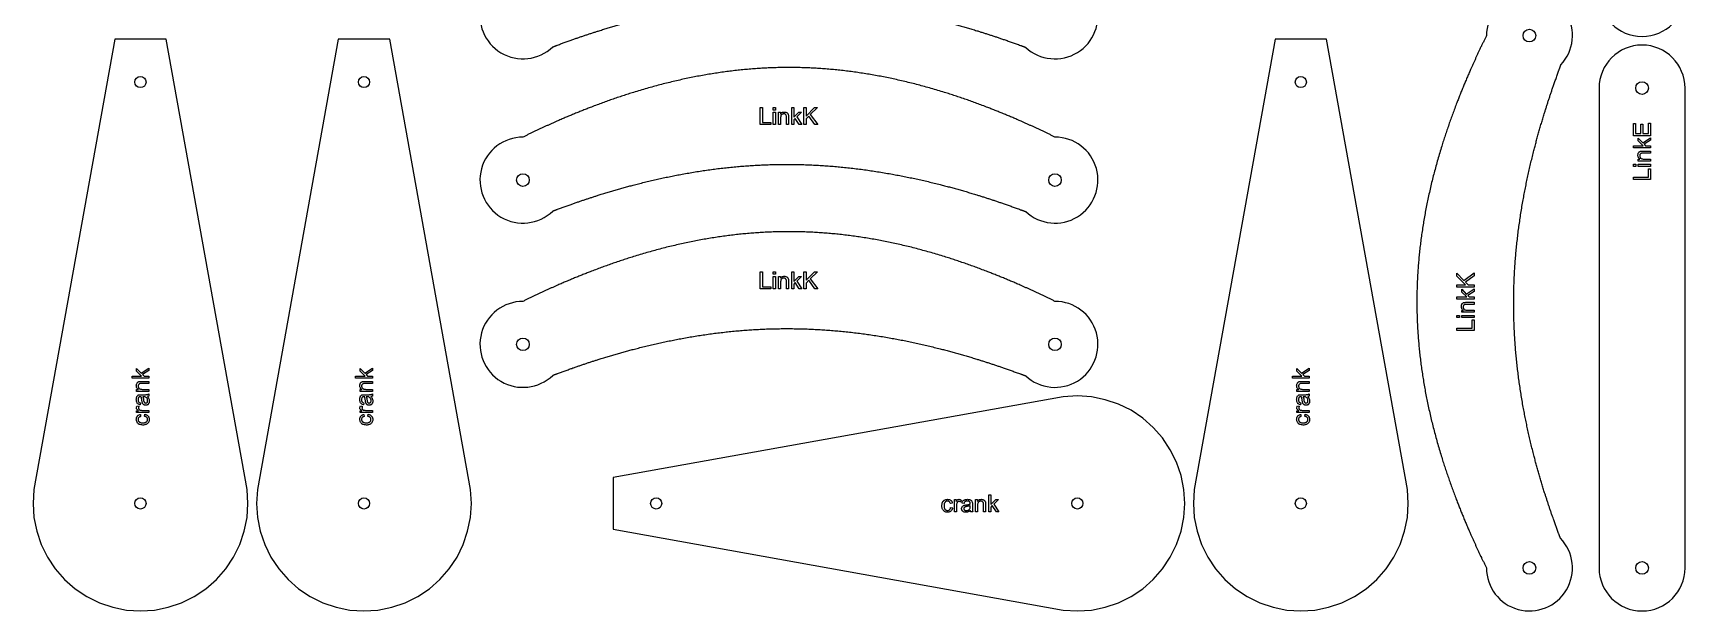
# Model space of a CAD drawing. Header units: millimetres. Extents: x 18 to 1171, y 18 to 1178.
# Drawn here: x 18 to 1171, y 18 to 421 of the extents above; entities that cross this region are included whole.
import ezdxf

# ---------------------------------------------------------------- set-up
doc = ezdxf.new("R2010")
doc.units = ezdxf.units.MM
doc.layers.add('cut', color=5, linetype='Continuous', true_color=0x0000ff)
doc.layers.add('line engraving', color=1, linetype='Continuous', true_color=0xff0000)

msp = doc.modelspace()

# ---------------------------------------------------------------- linework, layer by layer
at = {"layer": 'cut', "color": 5, "true_color": 0x0000ff}
for points in [[(1111.2, 783.6), (1111.2, 448.8, 1), (1171.2, 448.8), (1171.2, 783.6, 1)], [(1111.2, 382.8), (1111.2, 48, 1), (1171.2, 48), (1171.2, 382.8, 1)]]:
    msp.add_lwpolyline(points, format="xyb", close=True, dxfattribs=at)
for points in [[(18, 93), (18.6, 83.2), (20.6, 73.6), (23.7, 64.3), (28, 55.5), (33.5, 47.3), (40, 40), (47.3, 33.5), (55.5, 28), (64.3, 23.7), (73.6, 20.6), (83.2, 18.6), (93, 18), (102.8, 18.6), (112.4, 20.6), (121.7, 23.7), (130.5, 28), (138.7, 33.5), (146, 40), (152.5, 47.3), (158, 55.5), (162.3, 64.3), (165.4, 73.6), (167.4, 83.2), (168, 93), (167.4, 102.8), (111, 417), (75, 417), (18.6, 102.8)], [(174, 93), (174.6, 83.2), (176.6, 73.6), (179.7, 64.3), (184, 55.5), (189.5, 47.3), (196, 40), (203.3, 33.5), (211.5, 28), (220.3, 23.7), (229.6, 20.6), (239.2, 18.6), (249, 18), (258.8, 18.6), (268.4, 20.6), (277.7, 23.7), (286.5, 28), (294.7, 33.5), (302, 40), (308.5, 47.3), (314, 55.5), (318.3, 64.3), (321.4, 73.6), (323.4, 83.2), (324, 93), (323.4, 102.8), (267, 417), (231, 417), (174.6, 102.8)], [(828, 93), (828.6, 83.2), (830.6, 73.6), (833.7, 64.3), (838, 55.5), (843.5, 47.3), (850, 40), (857.3, 33.5), (865.5, 28), (874.3, 23.7), (883.6, 20.6), (893.2, 18.6), (903, 18), (912.8, 18.6), (922.4, 20.6), (931.7, 23.7), (940.5, 28), (948.7, 33.5), (956, 40), (962.5, 47.3), (968, 55.5), (972.3, 64.3), (975.4, 73.6), (977.4, 83.2), (978, 93), (977.4, 102.8), (921, 417), (885, 417), (828.6, 102.8)], [(747, 18), (756.8, 18.6), (766.4, 20.6), (775.7, 23.7), (784.5, 28), (792.7, 33.5), (800, 40), (806.5, 47.3), (811.9, 55.5), (816.3, 64.3), (819.4, 73.6), (821.4, 83.2), (822, 93), (821.4, 102.8), (819.4, 112.4), (816.3, 121.7), (811.9, 130.5), (806.5, 138.7), (800, 146), (792.7, 152.5), (784.5, 158), (775.7, 162.3), (766.4, 165.4), (756.8, 167.4), (747, 168), (737.2, 167.4), (423, 111), (423, 75), (737.2, 18.6)]]:
    msp.add_lwpolyline(points, close=True, dxfattribs=at)
for centre, radius in [((1062.6, 419.4), 4.4), ((93, 387), 3.9), ((249, 387), 3.9), ((903, 387), 3.9), ((1141.2, 382.8), 4.4), ((360, 318.6), 4.4), ((731.4, 318.6), 4.4), ((360, 204), 4.4), ((731.4, 204), 4.4), ((93, 93), 3.9), ((249, 93), 3.9), ((453, 93), 3.9), ((747, 93), 3.9), ((903, 93), 3.9), ((1062.6, 48), 4.4), ((1141.2, 48), 4.4)]:
    msp.add_circle(centre, radius, dxfattribs=at)
for centre, start, end in [((360, 433.2), 90, -46.1113), ((731.4, 433.2), -132.939, 90), ((1062.6, 419.4), -42.939, 180), ((360, 318.6), 90, -46.1113), ((731.4, 318.6), -132.939, 90), ((360, 204), 90, -46.1113), ((731.4, 204), -132.939, 90), ((1062.6, 48), -180, 43.8887)]:
    msp.add_arc(centre, 30, start, end, dxfattribs=at)
for points in [[(380.8, 411.5), (384, 412.8), (394.5, 416.7), (412.4, 422.9), (437.7, 430.5), (470.4, 438), (507.4, 443.3), (544.5, 445), (581.7, 443.2), (619, 437.9), (652.3, 430.4), (678.2, 422.7), (696.6, 416.5), (707.5, 412.5), (711, 411.2)], [(1084.2, 68.8), (1083, 72), (1079.1, 82.5), (1072.9, 100.4), (1065.3, 125.7), (1057.8, 158.4), (1052.5, 195.4), (1050.7, 232.5), (1052.5, 269.7), (1057.8, 307), (1065.4, 340.3), (1073, 366.2), (1079.3, 384.6), (1083.3, 395.5), (1084.5, 399)], [(380.8, 297), (384, 298.2), (394.5, 302.1), (412.4, 308.3), (437.7, 315.9), (470.4, 323.4), (507.4, 328.7), (544.5, 330.5), (581.7, 328.6), (619, 323.3), (652.3, 315.8), (678.2, 308.2), (696.6, 301.9), (707.5, 297.9), (711, 296.6)], [(380.8, 182.4), (384, 183.6), (394.5, 187.5), (412.4, 193.7), (437.7, 201.3), (470.4, 208.8), (507.4, 214.1), (544.5, 215.9), (581.7, 214), (619, 208.8), (652.3, 201.2), (678.2, 193.6), (696.6, 187.3), (707.5, 183.3), (711, 182)]]:
    msp.add_open_spline(points, degree=5, knots=[-0.9433543, -0.9433543, -0.9433543, -0.9433543, -0.9433543, -0.9433543, -0.9, -0.8, -0.7, -0.6, -0.5, -0.4, -0.3, -0.2, -0.1, -0.0544049, -0.0544049, -0.0544049, -0.0544049, -0.0544049, -0.0544049], dxfattribs=at)
for points in [[(1032.6, 419.4), (1028.9, 412), (1021.9, 397.1), (1012.2, 374.8), (1001.4, 345.1), (991.3, 308), (985.1, 270.8), (982.9, 233.7), (985.1, 196.6), (991.3, 159.4), (1001.4, 122.3), (1012.2, 92.6), (1021.9, 70.3), (1028.9, 55.4), (1032.6, 48)], [(731.4, 348.6), (724, 352.3), (709.1, 359.3), (686.8, 368.9), (657.1, 379.8), (620, 389.8), (582.8, 396.1), (545.7, 398.2), (508.6, 396.1), (471.4, 389.8), (434.3, 379.8), (404.6, 368.9), (382.3, 359.3), (367.4, 352.3), (360, 348.6)], [(731.4, 234), (724, 237.7), (709.1, 244.7), (686.8, 254.3), (657.1, 265.2), (620, 275.3), (582.8, 281.5), (545.7, 283.7), (508.6, 281.5), (471.4, 275.3), (434.3, 265.2), (404.6, 254.3), (382.3, 244.7), (367.4, 237.7), (360, 234)]]:
    msp.add_open_spline(points, degree=5, dxfattribs=at)
at = {"layer": 'line engraving', "color": 1, "true_color": 0xff0000}
for points in [[(525.6, 357.3), (525.6, 369.2), (527.2, 369.2), (527.2, 358.7), (533, 358.7), (533, 357.3), (525.6, 357.3)], [(534.7, 367.5), (534.7, 369.2), (536.2, 369.2), (536.2, 367.5), (534.7, 367.5)], [(547.6, 357.3), (547.6, 369.2), (549.1, 369.2), (549.1, 362.4), (552.5, 365.9), (554.4, 365.9), (551.1, 362.7), (554.7, 357.3), (552.9, 357.3), (550.1, 361.7), (549.1, 360.7), (549.1, 357.3), (547.6, 357.3)], [(556, 357.3), (556, 369.2), (557.6, 369.2), (557.6, 363.3), (563.5, 369.2), (565.6, 369.2), (560.6, 364.4), (565.8, 357.3), (563.7, 357.3), (559.5, 363.3), (557.6, 361.4), (557.6, 357.3), (556, 357.3)], [(534.7, 357.3), (534.7, 365.9), (536.2, 365.9), (536.2, 357.3), (534.7, 357.3)], [(538.4, 357.3), (538.4, 365.9), (539.7, 365.9), (539.7, 364.7), (539.9, 365), (540.2, 365.3), (540.5, 365.5), (540.8, 365.7), (541.2, 365.9), (541.6, 366), (542, 366.1), (542.4, 366.1), (542.8, 366.1), (543.2, 366), (543.5, 365.9), (543.9, 365.8), (544.2, 365.7), (544.4, 365.5), (544.6, 365.3), (544.8, 365.1), (545, 364.8), (545.1, 364.6), (545.2, 364.3), (545.3, 364), (545.3, 363.8), (545.3, 363.4), (545.4, 363.1), (545.4, 362.6), (545.4, 357.3), (543.9, 357.3), (543.9, 362.5), (543.9, 362.9), (543.9, 363.3), (543.8, 363.6), (543.7, 363.9), (543.6, 364.1), (543.5, 364.3), (543.3, 364.4), (543.1, 364.6), (542.9, 364.7), (542.7, 364.8), (542.4, 364.8), (542.1, 364.8), (541.9, 364.8), (541.7, 364.8), (541.5, 364.7), (541.2, 364.7), (541.1, 364.6), (540.9, 364.5), (540.7, 364.4), (540.5, 364.2), (540.4, 364.1), (540.2, 363.9), (540.1, 363.6), (540, 363.4), (539.9, 363.1), (539.9, 362.8), (539.8, 362.4), (539.8, 362), (539.8, 357.3), (538.4, 357.3)], [(1147.1, 349.6), (1135.2, 349.6), (1135.2, 358.2), (1136.6, 358.2), (1136.6, 351.2), (1140.3, 351.2), (1140.3, 357.7), (1141.7, 357.7), (1141.7, 351.2), (1145.7, 351.2), (1145.7, 358.4), (1147.1, 358.4), (1147.1, 349.6)], [(1147.1, 341.1), (1135.2, 341.1), (1135.2, 342.6), (1142, 342.6), (1138.5, 346), (1138.5, 347.9), (1141.7, 344.6), (1147.1, 348.2), (1147.1, 346.4), (1142.7, 343.6), (1143.7, 342.6), (1147.1, 342.6), (1147.1, 341.1)], [(1147.1, 331.9), (1138.5, 331.9), (1138.5, 333.2), (1139.7, 333.2), (1139.4, 333.4), (1139.1, 333.7), (1138.9, 334), (1138.7, 334.3), (1138.5, 334.7), (1138.4, 335.1), (1138.3, 335.5), (1138.3, 335.9), (1138.3, 336.3), (1138.4, 336.7), (1138.5, 337), (1138.6, 337.4), (1138.7, 337.7), (1138.9, 337.9), (1139.1, 338.1), (1139.3, 338.3), (1139.6, 338.5), (1139.8, 338.6), (1140.1, 338.7), (1140.4, 338.8), (1140.6, 338.8), (1140.9, 338.8), (1141.3, 338.9), (1141.8, 338.9), (1147.1, 338.9), (1147.1, 337.4), (1141.9, 337.4), (1141.4, 337.4), (1141.1, 337.4), (1140.8, 337.3), (1140.5, 337.2), (1140.3, 337.1), (1140.1, 337), (1140, 336.8), (1139.8, 336.6), (1139.7, 336.4), (1139.6, 336.2), (1139.6, 335.9), (1139.6, 335.6), (1139.6, 335.4), (1139.6, 335.2), (1139.6, 335), (1139.7, 334.7), (1139.8, 334.6), (1139.9, 334.4), (1140, 334.2), (1140.2, 334), (1140.3, 333.9), (1140.5, 333.7), (1140.7, 333.6), (1141, 333.5), (1141.3, 333.4), (1141.6, 333.4), (1142, 333.3), (1142.4, 333.3), (1147.1, 333.3), (1147.1, 331.9)], [(1136.9, 328.2), (1135.2, 328.2), (1135.2, 329.7), (1136.9, 329.7), (1136.9, 328.2)], [(1147.1, 319.1), (1135.2, 319.1), (1135.2, 320.7), (1145.7, 320.7), (1145.7, 326.5), (1147.1, 326.5), (1147.1, 319.1)], [(1147.1, 328.2), (1138.5, 328.2), (1138.5, 329.7), (1147.1, 329.7), (1147.1, 328.2)], [(525.6, 242.7), (525.6, 254.6), (527.2, 254.6), (527.2, 244.1), (533, 244.1), (533, 242.7), (525.6, 242.7)], [(534.7, 252.9), (534.7, 254.6), (536.2, 254.6), (536.2, 252.9), (534.7, 252.9)], [(547.6, 242.7), (547.6, 254.6), (549.1, 254.6), (549.1, 247.8), (552.5, 251.3), (554.4, 251.3), (551.1, 248.1), (554.7, 242.7), (552.9, 242.7), (550.1, 247.1), (549.1, 246.1), (549.1, 242.7), (547.6, 242.7)], [(556, 242.7), (556, 254.6), (557.6, 254.6), (557.6, 248.7), (563.5, 254.6), (565.6, 254.6), (560.6, 249.8), (565.8, 242.7), (563.7, 242.7), (559.5, 248.7), (557.6, 246.8), (557.6, 242.7), (556, 242.7)], [(1023.9, 244), (1012, 244), (1012, 245.6), (1017.9, 245.6), (1012, 251.5), (1012, 253.6), (1016.8, 248.6), (1023.9, 253.8), (1023.9, 251.7), (1017.9, 247.5), (1019.8, 245.6), (1023.9, 245.6), (1023.9, 244)], [(534.7, 242.7), (534.7, 251.3), (536.2, 251.3), (536.2, 242.7), (534.7, 242.7)], [(538.4, 242.7), (538.4, 251.3), (539.7, 251.3), (539.7, 250.1), (539.9, 250.4), (540.2, 250.7), (540.5, 251), (540.8, 251.2), (541.2, 251.3), (541.6, 251.4), (542, 251.5), (542.4, 251.5), (542.8, 251.5), (543.2, 251.4), (543.5, 251.4), (543.9, 251.2), (544.2, 251.1), (544.4, 250.9), (544.6, 250.7), (544.8, 250.5), (545, 250.3), (545.1, 250), (545.2, 249.7), (545.3, 249.4), (545.3, 249.2), (545.3, 248.9), (545.4, 248.5), (545.4, 248), (545.4, 242.7), (543.9, 242.7), (543.9, 247.9), (543.9, 248.4), (543.9, 248.7), (543.8, 249), (543.7, 249.3), (543.6, 249.5), (543.5, 249.7), (543.3, 249.8), (543.1, 250), (542.9, 250.1), (542.7, 250.2), (542.4, 250.2), (542.1, 250.2), (541.9, 250.2), (541.7, 250.2), (541.5, 250.2), (541.2, 250.1), (541.1, 250), (540.9, 249.9), (540.7, 249.8), (540.5, 249.7), (540.4, 249.5), (540.2, 249.3), (540.1, 249.1), (540, 248.8), (539.9, 248.5), (539.9, 248.2), (539.8, 247.8), (539.8, 247.4), (539.8, 242.7), (538.4, 242.7)], [(1023.9, 235.6), (1012, 235.6), (1012, 237.1), (1018.8, 237.1), (1015.3, 240.5), (1015.3, 242.4), (1018.5, 239.1), (1023.9, 242.7), (1023.9, 240.9), (1019.5, 238.1), (1020.5, 237.1), (1023.9, 237.1), (1023.9, 235.6)], [(1023.9, 226.4), (1015.3, 226.4), (1015.3, 227.7), (1016.5, 227.7), (1016.2, 227.9), (1015.9, 228.2), (1015.6, 228.5), (1015.4, 228.8), (1015.3, 229.2), (1015.2, 229.6), (1015.1, 230), (1015.1, 230.4), (1015.1, 230.8), (1015.1, 231.2), (1015.2, 231.5), (1015.4, 231.9), (1015.5, 232.2), (1015.7, 232.4), (1015.9, 232.6), (1016.1, 232.8), (1016.3, 233), (1016.6, 233.1), (1016.9, 233.2), (1017.2, 233.3), (1017.4, 233.3), (1017.7, 233.3), (1018.1, 233.4), (1018.6, 233.4), (1023.9, 233.4), (1023.9, 231.9), (1018.6, 231.9), (1018.2, 231.9), (1017.9, 231.9), (1017.6, 231.8), (1017.3, 231.7), (1017.1, 231.6), (1016.9, 231.5), (1016.7, 231.3), (1016.6, 231.1), (1016.5, 230.9), (1016.4, 230.7), (1016.4, 230.4), (1016.3, 230.1), (1016.3, 229.9), (1016.4, 229.7), (1016.4, 229.5), (1016.5, 229.2), (1016.6, 229.1), (1016.7, 228.9), (1016.8, 228.7), (1016.9, 228.5), (1017.1, 228.4), (1017.3, 228.2), (1017.5, 228.1), (1017.8, 228), (1018.1, 227.9), (1018.4, 227.9), (1018.8, 227.8), (1019.2, 227.8), (1023.9, 227.8), (1023.9, 226.4)], [(1013.7, 222.7), (1012, 222.7), (1012, 224.2), (1013.7, 224.2), (1013.7, 222.7)], [(1023.9, 213.6), (1012, 213.6), (1012, 215.2), (1022.5, 215.2), (1022.5, 221), (1023.9, 221), (1023.9, 213.6)], [(1023.9, 222.7), (1015.3, 222.7), (1015.3, 224.2), (1023.9, 224.2), (1023.9, 222.7)], [(98.9, 180.4), (87.1, 180.4), (87.1, 181.9), (93.8, 181.9), (90.3, 185.3), (90.3, 187.2), (93.5, 183.9), (98.9, 187.5), (98.9, 185.7), (94.5, 182.9), (95.5, 181.9), (98.9, 181.9), (98.9, 180.4)], [(254.9, 180.4), (243.1, 180.4), (243.1, 181.9), (249.8, 181.9), (246.3, 185.3), (246.3, 187.2), (249.5, 183.9), (254.9, 187.5), (254.9, 185.7), (250.5, 182.9), (251.5, 181.9), (254.9, 181.9), (254.9, 180.4)], [(908.9, 180.4), (897.1, 180.4), (897.1, 181.9), (903.8, 181.9), (900.3, 185.3), (900.3, 187.2), (903.5, 183.9), (908.9, 187.5), (908.9, 185.7), (904.5, 182.9), (905.5, 181.9), (908.9, 181.9), (908.9, 180.4)], [(98.9, 171.2), (90.3, 171.2), (90.3, 172.5), (91.6, 172.5), (91.2, 172.7), (90.9, 173), (90.7, 173.3), (90.5, 173.7), (90.3, 174), (90.2, 174.4), (90.2, 174.8), (90.1, 175.2), (90.2, 175.6), (90.2, 176), (90.3, 176.3), (90.4, 176.7), (90.6, 177), (90.7, 177.2), (90.9, 177.4), (91.2, 177.6), (91.4, 177.8), (91.7, 177.9), (91.9, 178), (92.2, 178.1), (92.5, 178.1), (92.8, 178.1), (93.2, 178.2), (93.6, 178.2), (98.9, 178.2), (98.9, 176.7), (93.7, 176.7), (93.3, 176.7), (92.9, 176.7), (92.6, 176.6), (92.4, 176.5), (92.2, 176.4), (92, 176.3), (91.8, 176.1), (91.7, 175.9), (91.6, 175.7), (91.5, 175.5), (91.4, 175.2), (91.4, 174.9), (91.4, 174.7), (91.4, 174.5), (91.5, 174.3), (91.6, 174.1), (91.6, 173.9), (91.7, 173.7), (91.9, 173.5), (92, 173.3), (92.2, 173.2), (92.4, 173), (92.6, 172.9), (92.9, 172.8), (93.1, 172.7), (93.5, 172.7), (93.8, 172.7), (94.2, 172.6), (98.9, 172.6), (98.9, 171.2)], [(254.9, 171.2), (246.3, 171.2), (246.3, 172.5), (247.6, 172.5), (247.2, 172.7), (246.9, 173), (246.7, 173.3), (246.5, 173.7), (246.3, 174), (246.2, 174.4), (246.2, 174.8), (246.1, 175.2), (246.2, 175.6), (246.2, 176), (246.3, 176.3), (246.4, 176.7), (246.6, 177), (246.7, 177.2), (246.9, 177.4), (247.2, 177.6), (247.4, 177.8), (247.7, 177.9), (247.9, 178), (248.2, 178.1), (248.5, 178.1), (248.8, 178.1), (249.2, 178.2), (249.6, 178.2), (254.9, 178.2), (254.9, 176.7), (249.7, 176.7), (249.3, 176.7), (248.9, 176.7), (248.6, 176.6), (248.4, 176.5), (248.2, 176.4), (248, 176.3), (247.8, 176.1), (247.7, 175.9), (247.6, 175.7), (247.5, 175.5), (247.4, 175.2), (247.4, 174.9), (247.4, 174.7), (247.4, 174.5), (247.5, 174.3), (247.6, 174.1), (247.6, 173.9), (247.7, 173.7), (247.9, 173.5), (248, 173.3), (248.2, 173.2), (248.4, 173), (248.6, 172.9), (248.9, 172.8), (249.1, 172.7), (249.5, 172.7), (249.8, 172.7), (250.2, 172.6), (254.9, 172.6), (254.9, 171.2)], [(908.9, 171.2), (900.3, 171.2), (900.3, 172.5), (901.6, 172.5), (901.2, 172.7), (900.9, 173), (900.7, 173.3), (900.5, 173.7), (900.3, 174), (900.2, 174.4), (900.2, 174.8), (900.1, 175.2), (900.2, 175.6), (900.2, 176), (900.3, 176.3), (900.4, 176.7), (900.6, 177), (900.7, 177.2), (900.9, 177.4), (901.2, 177.6), (901.4, 177.8), (901.7, 177.9), (901.9, 178), (902.2, 178.1), (902.5, 178.1), (902.8, 178.1), (903.2, 178.2), (903.6, 178.2), (908.9, 178.2), (908.9, 176.7), (903.7, 176.7), (903.3, 176.7), (902.9, 176.7), (902.6, 176.6), (902.4, 176.5), (902.2, 176.4), (902, 176.3), (901.8, 176.1), (901.7, 175.9), (901.6, 175.7), (901.5, 175.5), (901.4, 175.2), (901.4, 174.9), (901.4, 174.7), (901.4, 174.5), (901.5, 174.3), (901.6, 174.1), (901.6, 173.9), (901.7, 173.7), (901.9, 173.5), (902, 173.3), (902.2, 173.2), (902.4, 173), (902.6, 172.9), (902.9, 172.8), (903.1, 172.7), (903.5, 172.7), (903.8, 172.7), (904.2, 172.6), (908.9, 172.6), (908.9, 171.2)], [(97.9, 167.6), (98.2, 167.2), (98.5, 166.8), (98.7, 166.4), (98.8, 166), (99, 165.6), (99.1, 165.2), (99.1, 164.8), (99.1, 164.4), (99.1, 164.1), (99.1, 163.7), (99, 163.4), (99, 163.2), (98.9, 162.9), (98.7, 162.7), (98.6, 162.4), (98.4, 162.2), (98.3, 162.1), (98.1, 161.9), (97.9, 161.8), (97.6, 161.7), (97.4, 161.6), (97.2, 161.5), (96.9, 161.5), (96.7, 161.5), (96.4, 161.5), (96.1, 161.5), (95.8, 161.6), (95.5, 161.8), (95.3, 161.9), (95, 162.1), (94.8, 162.3), (94.7, 162.5), (94.5, 162.8), (94.4, 163), (94.3, 163.3), (94.2, 163.6), (94.1, 163.8), (94.1, 164.1), (94, 164.5), (94, 164.9), (93.9, 165.3), (93.9, 165.7), (93.8, 166.1), (93.7, 166.4), (93.7, 166.7), (93.6, 167), (93.5, 167.2), (93.5, 167.5), (93.3, 167.5), (93.2, 167.5), (93.2, 167.5), (93.1, 167.5), (92.9, 167.5), (92.7, 167.4), (92.5, 167.4), (92.3, 167.4), (92.2, 167.3), (92.1, 167.2), (91.9, 167.1), (91.8, 167.1), (91.7, 166.9), (91.6, 166.7), (91.5, 166.6), (91.5, 166.4), (91.4, 166.1), (91.4, 165.9), (91.4, 165.7), (91.3, 165.4), (91.4, 165.1), (91.4, 164.9), (91.4, 164.7), (91.4, 164.5), (91.5, 164.3), (91.6, 164.2), (91.6, 164), (91.7, 163.9), (91.9, 163.6), (92.2, 163.4), (92.6, 163.3), (93, 163.2), (92.8, 161.7), (92.4, 161.8), (92, 162), (91.6, 162.2), (91.3, 162.4), (91, 162.6), (90.8, 162.9), (90.6, 163.3), (90.4, 163.7), (90.3, 164.1), (90.2, 164.6), (90.2, 165.1), (90.1, 165.6), (90.2, 166.1), (90.2, 166.6), (90.3, 167), (90.4, 167.4), (90.5, 167.7), (90.7, 168), (90.9, 168.2), (91.1, 168.4), (91.3, 168.6), (91.5, 168.7), (91.8, 168.8), (92, 168.9), (92.3, 168.9), (92.6, 168.9), (92.9, 168.9), (93.4, 168.9), (95.3, 168.9), (95.8, 168.9), (96.3, 168.9), (96.6, 168.9), (97, 169), (97.3, 169), (97.5, 169), (97.7, 169), (97.9, 169), (98.2, 169.1), (98.4, 169.2), (98.7, 169.3), (98.9, 169.4), (98.9, 167.9), (98.7, 167.8), (98.4, 167.7), (98.2, 167.6), (97.9, 167.6)], [(94.6, 167.5), (94.7, 167.2), (94.8, 167), (94.8, 166.7), (94.9, 166.5), (95, 166.2), (95, 165.8), (95.1, 165.5), (95.2, 165.1), (95.2, 164.7), (95.3, 164.3), (95.4, 164), (95.5, 163.8), (95.5, 163.6), (95.7, 163.5), (95.8, 163.3), (95.9, 163.2), (96.1, 163.1), (96.3, 163.1), (96.4, 163), (96.6, 163), (96.9, 163.1), (97.2, 163.1), (97.4, 163.3), (97.6, 163.5), (97.8, 163.7), (97.9, 164), (98, 164.4), (98, 164.8), (98, 165.2), (97.9, 165.6), (97.8, 165.9), (97.6, 166.3), (97.4, 166.6), (97.2, 166.8), (96.9, 167), (96.6, 167.2), (96.3, 167.3), (96, 167.4), (95.6, 167.4), (95.2, 167.5), (94.6, 167.5)], [(253.9, 167.6), (254.2, 167.2), (254.5, 166.8), (254.7, 166.4), (254.8, 166), (255, 165.6), (255.1, 165.2), (255.1, 164.8), (255.1, 164.4), (255.1, 164.1), (255.1, 163.7), (255, 163.4), (255, 163.2), (254.9, 162.9), (254.7, 162.7), (254.6, 162.4), (254.4, 162.2), (254.3, 162.1), (254.1, 161.9), (253.9, 161.8), (253.6, 161.7), (253.4, 161.6), (253.2, 161.5), (252.9, 161.5), (252.7, 161.5), (252.4, 161.5), (252.1, 161.5), (251.8, 161.6), (251.5, 161.8), (251.3, 161.9), (251, 162.1), (250.8, 162.3), (250.7, 162.5), (250.5, 162.8), (250.4, 163), (250.3, 163.3), (250.2, 163.6), (250.1, 163.8), (250.1, 164.1), (250, 164.5), (250, 164.9), (249.9, 165.3), (249.9, 165.7), (249.8, 166.1), (249.7, 166.4), (249.7, 166.7), (249.6, 167), (249.5, 167.2), (249.5, 167.5), (249.3, 167.5), (249.2, 167.5), (249.2, 167.5), (249.1, 167.5), (248.9, 167.5), (248.7, 167.4), (248.5, 167.4), (248.3, 167.4), (248.2, 167.3), (248.1, 167.2), (247.9, 167.1), (247.8, 167.1), (247.7, 166.9), (247.6, 166.7), (247.5, 166.6), (247.5, 166.4), (247.4, 166.1), (247.4, 165.9), (247.4, 165.7), (247.3, 165.4), (247.4, 165.1), (247.4, 164.9), (247.4, 164.7), (247.4, 164.5), (247.5, 164.3), (247.6, 164.2), (247.6, 164), (247.7, 163.9), (247.9, 163.6), (248.2, 163.4), (248.6, 163.3), (249, 163.2), (248.8, 161.7), (248.4, 161.8), (248, 162), (247.6, 162.2), (247.3, 162.4), (247, 162.6), (246.8, 162.9), (246.6, 163.3), (246.4, 163.7), (246.3, 164.1), (246.2, 164.6), (246.2, 165.1), (246.1, 165.6), (246.2, 166.1), (246.2, 166.6), (246.3, 167), (246.4, 167.4), (246.5, 167.7), (246.7, 168), (246.9, 168.2), (247.1, 168.4), (247.3, 168.6), (247.5, 168.7), (247.8, 168.8), (248, 168.9), (248.3, 168.9), (248.6, 168.9), (248.9, 168.9), (249.4, 168.9), (251.3, 168.9), (251.8, 168.9), (252.3, 168.9), (252.6, 168.9), (253, 169), (253.3, 169), (253.5, 169), (253.7, 169), (253.9, 169), (254.2, 169.1), (254.4, 169.2), (254.7, 169.3), (254.9, 169.4), (254.9, 167.9), (254.7, 167.8), (254.4, 167.7), (254.2, 167.6), (253.9, 167.6)], [(250.6, 167.5), (250.7, 167.2), (250.8, 167), (250.8, 166.7), (250.9, 166.5), (251, 166.2), (251, 165.8), (251.1, 165.5), (251.2, 165.1), (251.2, 164.7), (251.3, 164.3), (251.4, 164), (251.5, 163.8), (251.5, 163.6), (251.7, 163.5), (251.8, 163.3), (251.9, 163.2), (252.1, 163.1), (252.3, 163.1), (252.4, 163), (252.6, 163), (252.9, 163.1), (253.2, 163.1), (253.4, 163.3), (253.6, 163.5), (253.8, 163.7), (253.9, 164), (254, 164.4), (254, 164.8), (254, 165.2), (253.9, 165.6), (253.8, 165.9), (253.6, 166.3), (253.4, 166.6), (253.2, 166.8), (252.9, 167), (252.6, 167.2), (252.3, 167.3), (252, 167.4), (251.6, 167.4), (251.2, 167.5), (250.6, 167.5)], [(907.9, 167.6), (908.2, 167.2), (908.5, 166.8), (908.7, 166.4), (908.8, 166), (909, 165.6), (909.1, 165.2), (909.1, 164.8), (909.1, 164.4), (909.1, 164.1), (909.1, 163.7), (909, 163.4), (909, 163.2), (908.9, 162.9), (908.7, 162.7), (908.6, 162.4), (908.4, 162.2), (908.3, 162.1), (908.1, 161.9), (907.9, 161.8), (907.6, 161.7), (907.4, 161.6), (907.2, 161.5), (906.9, 161.5), (906.7, 161.5), (906.4, 161.5), (906.1, 161.5), (905.8, 161.6), (905.5, 161.8), (905.3, 161.9), (905, 162.1), (904.8, 162.3), (904.7, 162.5), (904.5, 162.8), (904.4, 163), (904.3, 163.3), (904.2, 163.6), (904.1, 163.8), (904.1, 164.1), (904, 164.5), (904, 164.9), (903.9, 165.3), (903.9, 165.7), (903.8, 166.1), (903.7, 166.4), (903.7, 166.7), (903.6, 167), (903.5, 167.2), (903.5, 167.5), (903.3, 167.5), (903.2, 167.5), (903.2, 167.5), (903.1, 167.5), (902.9, 167.5), (902.7, 167.4), (902.5, 167.4), (902.3, 167.4), (902.2, 167.3), (902.1, 167.2), (901.9, 167.1), (901.8, 167.1), (901.7, 166.9), (901.6, 166.7), (901.5, 166.6), (901.5, 166.4), (901.4, 166.1), (901.4, 165.9), (901.4, 165.7), (901.3, 165.4), (901.4, 165.1), (901.4, 164.9), (901.4, 164.7), (901.4, 164.5), (901.5, 164.3), (901.6, 164.2), (901.6, 164), (901.7, 163.9), (901.9, 163.6), (902.2, 163.4), (902.6, 163.3), (903, 163.2), (902.8, 161.7), (902.4, 161.8), (902, 162), (901.6, 162.2), (901.3, 162.4), (901, 162.6), (900.8, 162.9), (900.6, 163.3), (900.4, 163.7), (900.3, 164.1), (900.2, 164.6), (900.2, 165.1), (900.1, 165.6), (900.2, 166.1), (900.2, 166.6), (900.3, 167), (900.4, 167.4), (900.5, 167.7), (900.7, 168), (900.9, 168.2), (901.1, 168.4), (901.3, 168.6), (901.5, 168.7), (901.8, 168.8), (902, 168.9), (902.3, 168.9), (902.6, 168.9), (902.9, 168.9), (903.4, 168.9), (905.3, 168.9), (905.8, 168.9), (906.3, 168.9), (906.6, 168.9), (907, 169), (907.3, 169), (907.5, 169), (907.7, 169), (907.9, 169), (908.2, 169.1), (908.4, 169.2), (908.7, 169.3), (908.9, 169.4), (908.9, 167.9), (908.7, 167.8), (908.4, 167.7), (908.2, 167.6), (907.9, 167.6)], [(904.6, 167.5), (904.7, 167.2), (904.8, 167), (904.8, 166.7), (904.9, 166.5), (905, 166.2), (905, 165.8), (905.1, 165.5), (905.2, 165.1), (905.2, 164.7), (905.3, 164.3), (905.4, 164), (905.5, 163.8), (905.5, 163.6), (905.7, 163.5), (905.8, 163.3), (905.9, 163.2), (906.1, 163.1), (906.3, 163.1), (906.4, 163), (906.6, 163), (906.9, 163.1), (907.2, 163.1), (907.4, 163.3), (907.6, 163.5), (907.8, 163.7), (907.9, 164), (908, 164.4), (908, 164.8), (908, 165.2), (907.9, 165.6), (907.8, 165.9), (907.6, 166.3), (907.4, 166.6), (907.2, 166.8), (906.9, 167), (906.6, 167.2), (906.3, 167.3), (906, 167.4), (905.6, 167.4), (905.2, 167.5), (904.6, 167.5)], [(98.9, 156.4), (90.3, 156.4), (90.3, 157.7), (91.6, 157.7), (91.2, 158), (90.9, 158.2), (90.6, 158.5), (90.4, 158.7), (90.3, 158.9), (90.2, 159.1), (90.2, 159.4), (90.1, 159.6), (90.2, 160), (90.3, 160.4), (90.4, 160.7), (90.6, 161.1), (92, 160.6), (91.8, 160.3), (91.7, 160.1), (91.7, 159.8), (91.6, 159.5), (91.7, 159.3), (91.7, 159.1), (91.8, 158.9), (91.9, 158.7), (92.1, 158.5), (92.3, 158.4), (92.5, 158.2), (92.7, 158.1), (93.1, 158), (93.5, 158), (94, 157.9), (94.4, 157.9), (98.9, 157.9), (98.9, 156.4)], [(95.8, 153.8), (96, 155.2), (96.3, 155.1), (96.7, 155), (97, 154.9), (97.3, 154.8), (97.6, 154.6), (97.8, 154.4), (98.1, 154.2), (98.3, 154), (98.5, 153.8), (98.7, 153.5), (98.8, 153.2), (98.9, 152.9), (99, 152.6), (99.1, 152.3), (99.1, 152), (99.1, 151.6), (99.1, 151.2), (99.1, 150.8), (99, 150.4), (98.8, 150), (98.7, 149.7), (98.5, 149.4), (98.2, 149.1), (98, 148.8), (97.7, 148.5), (97.3, 148.3), (97, 148.1), (96.6, 148), (96.1, 147.9), (95.7, 147.8), (95.2, 147.7), (94.7, 147.7), (94, 147.8), (93.4, 147.8), (92.8, 148), (92.2, 148.2), (92, 148.3), (91.7, 148.4), (91.5, 148.6), (91.3, 148.8), (91.1, 149), (91, 149.1), (90.8, 149.4), (90.7, 149.6), (90.4, 150.1), (90.3, 150.6), (90.2, 151.1), (90.1, 151.6), (90.2, 152), (90.2, 152.3), (90.2, 152.6), (90.3, 152.9), (90.4, 153.2), (90.5, 153.5), (90.7, 153.7), (90.9, 153.9), (91, 154.1), (91.2, 154.3), (91.5, 154.5), (91.7, 154.7), (92, 154.8), (92.2, 154.9), (92.5, 155), (92.9, 155.1), (93.1, 153.7), (92.7, 153.5), (92.3, 153.4), (92, 153.2), (91.8, 152.9), (91.6, 152.7), (91.5, 152.4), (91.4, 152), (91.3, 151.7), (91.4, 151.4), (91.4, 151.2), (91.5, 150.9), (91.5, 150.7), (91.6, 150.5), (91.8, 150.3), (91.9, 150.1), (92.1, 149.9), (92.3, 149.7), (92.6, 149.6), (92.9, 149.5), (93.1, 149.4), (93.5, 149.3), (93.8, 149.3), (94.2, 149.2), (94.6, 149.2), (95, 149.2), (95.4, 149.3), (95.8, 149.3), (96.1, 149.4), (96.4, 149.5), (96.7, 149.6), (96.9, 149.7), (97.1, 149.9), (97.3, 150.1), (97.5, 150.2), (97.6, 150.4), (97.7, 150.6), (97.8, 150.9), (97.9, 151.1), (97.9, 151.4), (97.9, 151.6), (97.9, 152), (97.8, 152.4), (97.6, 152.7), (97.4, 153), (97.3, 153.2), (97.1, 153.3), (96.9, 153.4), (96.7, 153.5), (96.5, 153.6), (96.3, 153.7), (96, 153.7), (95.8, 153.8)], [(254.9, 156.4), (246.3, 156.4), (246.3, 157.7), (247.6, 157.7), (247.2, 158), (246.9, 158.2), (246.6, 158.5), (246.4, 158.7), (246.3, 158.9), (246.2, 159.1), (246.2, 159.4), (246.1, 159.6), (246.2, 160), (246.3, 160.4), (246.4, 160.7), (246.6, 161.1), (248, 160.6), (247.8, 160.3), (247.7, 160.1), (247.7, 159.8), (247.6, 159.5), (247.7, 159.3), (247.7, 159.1), (247.8, 158.9), (247.9, 158.7), (248.1, 158.5), (248.3, 158.4), (248.5, 158.2), (248.7, 158.1), (249.1, 158), (249.5, 158), (250, 157.9), (250.4, 157.9), (254.9, 157.9), (254.9, 156.4)], [(251.8, 153.8), (252, 155.2), (252.3, 155.1), (252.7, 155), (253, 154.9), (253.3, 154.8), (253.6, 154.6), (253.8, 154.4), (254.1, 154.2), (254.3, 154), (254.5, 153.8), (254.7, 153.5), (254.8, 153.2), (254.9, 152.9), (255, 152.6), (255.1, 152.3), (255.1, 152), (255.1, 151.6), (255.1, 151.2), (255.1, 150.8), (255, 150.4), (254.8, 150), (254.7, 149.7), (254.5, 149.4), (254.2, 149.1), (254, 148.8), (253.7, 148.5), (253.3, 148.3), (253, 148.1), (252.6, 148), (252.1, 147.9), (251.7, 147.8), (251.2, 147.7), (250.7, 147.7), (250, 147.8), (249.4, 147.8), (248.8, 148), (248.2, 148.2), (248, 148.3), (247.7, 148.4), (247.5, 148.6), (247.3, 148.8), (247.1, 149), (247, 149.1), (246.8, 149.4), (246.7, 149.6), (246.4, 150.1), (246.3, 150.6), (246.2, 151.1), (246.1, 151.6), (246.2, 152), (246.2, 152.3), (246.2, 152.6), (246.3, 152.9), (246.4, 153.2), (246.5, 153.5), (246.7, 153.7), (246.9, 153.9), (247, 154.1), (247.2, 154.3), (247.5, 154.5), (247.7, 154.7), (248, 154.8), (248.2, 154.9), (248.5, 155), (248.9, 155.1), (249.1, 153.7), (248.7, 153.5), (248.3, 153.4), (248, 153.2), (247.8, 152.9), (247.6, 152.7), (247.5, 152.4), (247.4, 152), (247.3, 151.7), (247.4, 151.4), (247.4, 151.2), (247.5, 150.9), (247.5, 150.7), (247.6, 150.5), (247.8, 150.3), (247.9, 150.1), (248.1, 149.9), (248.3, 149.7), (248.6, 149.6), (248.9, 149.5), (249.1, 149.4), (249.5, 149.3), (249.8, 149.3), (250.2, 149.2), (250.6, 149.2), (251, 149.2), (251.4, 149.3), (251.8, 149.3), (252.1, 149.4), (252.4, 149.5), (252.7, 149.6), (252.9, 149.7), (253.1, 149.9), (253.3, 150.1), (253.5, 150.2), (253.6, 150.4), (253.7, 150.6), (253.8, 150.9), (253.9, 151.1), (253.9, 151.4), (253.9, 151.6), (253.9, 152), (253.8, 152.4), (253.6, 152.7), (253.4, 153), (253.3, 153.2), (253.1, 153.3), (252.9, 153.4), (252.7, 153.5), (252.5, 153.6), (252.3, 153.7), (252, 153.7), (251.8, 153.8)], [(908.9, 156.4), (900.3, 156.4), (900.3, 157.7), (901.6, 157.7), (901.2, 158), (900.9, 158.2), (900.6, 158.5), (900.4, 158.7), (900.3, 158.9), (900.2, 159.1), (900.2, 159.4), (900.1, 159.6), (900.2, 160), (900.3, 160.4), (900.4, 160.7), (900.6, 161.1), (902, 160.6), (901.8, 160.3), (901.7, 160.1), (901.7, 159.8), (901.6, 159.5), (901.7, 159.3), (901.7, 159.1), (901.8, 158.9), (901.9, 158.7), (902.1, 158.5), (902.3, 158.4), (902.5, 158.2), (902.7, 158.1), (903.1, 158), (903.5, 158), (904, 157.9), (904.4, 157.9), (908.9, 157.9), (908.9, 156.4)], [(905.8, 153.8), (906, 155.2), (906.3, 155.1), (906.7, 155), (907, 154.9), (907.3, 154.8), (907.6, 154.6), (907.8, 154.4), (908.1, 154.2), (908.3, 154), (908.5, 153.8), (908.7, 153.5), (908.8, 153.2), (908.9, 152.9), (909, 152.6), (909.1, 152.3), (909.1, 152), (909.1, 151.6), (909.1, 151.2), (909.1, 150.8), (909, 150.4), (908.8, 150), (908.7, 149.7), (908.5, 149.4), (908.2, 149.1), (908, 148.8), (907.7, 148.5), (907.3, 148.3), (907, 148.1), (906.6, 148), (906.1, 147.9), (905.7, 147.8), (905.2, 147.7), (904.7, 147.7), (904, 147.8), (903.4, 147.8), (902.8, 148), (902.2, 148.2), (902, 148.3), (901.7, 148.4), (901.5, 148.6), (901.3, 148.8), (901.1, 149), (901, 149.1), (900.8, 149.4), (900.7, 149.6), (900.4, 150.1), (900.3, 150.6), (900.2, 151.1), (900.1, 151.6), (900.2, 152), (900.2, 152.3), (900.2, 152.6), (900.3, 152.9), (900.4, 153.2), (900.5, 153.5), (900.7, 153.7), (900.9, 153.9), (901, 154.1), (901.2, 154.3), (901.5, 154.5), (901.7, 154.7), (902, 154.8), (902.2, 154.9), (902.5, 155), (902.9, 155.1), (903.1, 153.7), (902.7, 153.5), (902.3, 153.4), (902, 153.2), (901.8, 152.9), (901.6, 152.7), (901.5, 152.4), (901.4, 152), (901.3, 151.7), (901.4, 151.4), (901.4, 151.2), (901.5, 150.9), (901.5, 150.7), (901.6, 150.5), (901.8, 150.3), (901.9, 150.1), (902.1, 149.9), (902.3, 149.7), (902.6, 149.6), (902.9, 149.5), (903.1, 149.4), (903.5, 149.3), (903.8, 149.3), (904.2, 149.2), (904.6, 149.2), (905, 149.2), (905.4, 149.3), (905.8, 149.3), (906.1, 149.4), (906.4, 149.5), (906.7, 149.6), (906.9, 149.7), (907.1, 149.9), (907.3, 150.1), (907.5, 150.2), (907.6, 150.4), (907.7, 150.6), (907.8, 150.9), (907.9, 151.1), (907.9, 151.4), (907.9, 151.6), (907.9, 152), (907.8, 152.4), (907.6, 152.7), (907.4, 153), (907.3, 153.2), (907.1, 153.3), (906.9, 153.4), (906.7, 153.5), (906.5, 153.6), (906.3, 153.7), (906, 153.7), (905.8, 153.8)], [(658.5, 90.2), (660, 90), (659.9, 89.7), (659.8, 89.3), (659.7, 89), (659.5, 88.7), (659.4, 88.4), (659.2, 88.2), (659, 87.9), (658.8, 87.7), (658.5, 87.5), (658.2, 87.3), (658, 87.2), (657.7, 87.1), (657.4, 87), (657.1, 86.9), (656.7, 86.9), (656.4, 86.9), (656, 86.9), (655.5, 86.9), (655.2, 87), (654.8, 87.2), (654.4, 87.3), (654.1, 87.5), (653.8, 87.8), (653.5, 88), (653.3, 88.3), (653.1, 88.7), (652.9, 89), (652.7, 89.4), (652.6, 89.9), (652.5, 90.3), (652.5, 90.8), (652.5, 91.3), (652.5, 92), (652.6, 92.6), (652.7, 93.2), (652.9, 93.8), (653.1, 94), (653.2, 94.3), (653.3, 94.5), (653.5, 94.7), (653.7, 94.9), (653.9, 95), (654.1, 95.2), (654.3, 95.3), (654.8, 95.6), (655.3, 95.7), (655.8, 95.8), (656.4, 95.9), (656.7, 95.8), (657.1, 95.8), (657.4, 95.8), (657.7, 95.7), (657.9, 95.6), (658.2, 95.5), (658.4, 95.3), (658.7, 95.1), (658.9, 95), (659.1, 94.8), (659.3, 94.5), (659.4, 94.3), (659.5, 94), (659.7, 93.8), (659.7, 93.5), (659.8, 93.1), (658.4, 92.9), (658.3, 93.3), (658.1, 93.7), (657.9, 94), (657.7, 94.2), (657.4, 94.4), (657.1, 94.5), (656.8, 94.6), (656.4, 94.7), (656.2, 94.6), (655.9, 94.6), (655.7, 94.5), (655.4, 94.5), (655.2, 94.4), (655, 94.2), (654.8, 94.1), (654.7, 93.9), (654.5, 93.7), (654.4, 93.4), (654.2, 93.1), (654.1, 92.9), (654.1, 92.5), (654, 92.2), (654, 91.8), (654, 91.4), (654, 91), (654, 90.6), (654.1, 90.2), (654.1, 89.9), (654.2, 89.6), (654.3, 89.3), (654.5, 89.1), (654.6, 88.9), (654.8, 88.7), (655, 88.5), (655.2, 88.4), (655.4, 88.3), (655.6, 88.2), (655.9, 88.1), (656.1, 88.1), (656.4, 88.1), (656.8, 88.1), (657.2, 88.2), (657.5, 88.4), (657.8, 88.6), (657.9, 88.7), (658.1, 88.9), (658.2, 89.1), (658.3, 89.3), (658.4, 89.5), (658.4, 89.7), (658.5, 90), (658.5, 90.2)], [(661.2, 87.1), (661.2, 95.7), (662.5, 95.7), (662.5, 94.4), (662.7, 94.8), (663, 95.1), (663.2, 95.4), (663.4, 95.6), (663.6, 95.7), (663.9, 95.8), (664.1, 95.8), (664.4, 95.9), (664.7, 95.8), (665.1, 95.7), (665.5, 95.6), (665.9, 95.4), (665.4, 94), (665.1, 94.2), (664.8, 94.3), (664.6, 94.3), (664.3, 94.4), (664.1, 94.3), (663.8, 94.3), (663.6, 94.2), (663.4, 94.1), (663.3, 93.9), (663.1, 93.7), (663, 93.5), (662.9, 93.3), (662.8, 92.9), (662.7, 92.5), (662.7, 92), (662.6, 91.6), (662.6, 87.1), (661.2, 87.1)], [(672.3, 88.1), (671.9, 87.8), (671.5, 87.5), (671.1, 87.3), (670.8, 87.2), (670.4, 87), (670, 86.9), (669.6, 86.9), (669.2, 86.9), (668.8, 86.9), (668.5, 86.9), (668.2, 87), (667.9, 87), (667.6, 87.1), (667.4, 87.3), (667.2, 87.4), (667, 87.6), (666.8, 87.7), (666.7, 87.9), (666.5, 88.1), (666.4, 88.4), (666.3, 88.6), (666.3, 88.8), (666.2, 89.1), (666.2, 89.3), (666.2, 89.6), (666.3, 89.9), (666.4, 90.2), (666.5, 90.5), (666.7, 90.7), (666.8, 91), (667, 91.2), (667.3, 91.3), (667.5, 91.5), (667.8, 91.6), (668, 91.7), (668.3, 91.8), (668.6, 91.9), (668.9, 91.9), (669.2, 92), (669.6, 92), (670, 92.1), (670.4, 92.1), (670.8, 92.2), (671.1, 92.3), (671.4, 92.3), (671.7, 92.4), (672, 92.5), (672.2, 92.5), (672.2, 92.7), (672.2, 92.8), (672.2, 92.8), (672.2, 92.9), (672.2, 93.1), (672.2, 93.3), (672.2, 93.5), (672.1, 93.7), (672.1, 93.8), (672, 93.9), (671.9, 94.1), (671.8, 94.2), (671.7, 94.3), (671.5, 94.4), (671.3, 94.5), (671.1, 94.5), (670.9, 94.6), (670.7, 94.6), (670.4, 94.6), (670.1, 94.7), (669.9, 94.6), (669.7, 94.6), (669.4, 94.6), (669.2, 94.6), (669.1, 94.5), (668.9, 94.4), (668.8, 94.4), (668.6, 94.3), (668.4, 94.1), (668.2, 93.8), (668, 93.4), (667.9, 93), (666.5, 93.2), (666.6, 93.6), (666.7, 94), (666.9, 94.4), (667.1, 94.7), (667.4, 95), (667.7, 95.2), (668, 95.4), (668.4, 95.6), (668.8, 95.7), (669.3, 95.8), (669.8, 95.8), (670.4, 95.9), (670.9, 95.8), (671.3, 95.8), (671.8, 95.7), (672.1, 95.6), (672.5, 95.5), (672.7, 95.3), (673, 95.1), (673.2, 94.9), (673.3, 94.7), (673.4, 94.5), (673.5, 94.2), (673.6, 94), (673.6, 93.7), (673.7, 93.4), (673.7, 93.1), (673.7, 92.6), (673.7, 90.7), (673.7, 90.2), (673.7, 89.7), (673.7, 89.4), (673.7, 89), (673.7, 88.7), (673.7, 88.5), (673.7, 88.3), (673.8, 88.1), (673.8, 87.8), (673.9, 87.6), (674, 87.3), (674.1, 87.1), (672.6, 87.1), (672.5, 87.3), (672.4, 87.6), (672.4, 87.8), (672.3, 88.1)], [(675.9, 87.1), (675.9, 95.7), (677.2, 95.7), (677.2, 94.4), (677.5, 94.8), (677.8, 95.1), (678.1, 95.3), (678.4, 95.5), (678.8, 95.7), (679.1, 95.8), (679.5, 95.8), (680, 95.9), (680.4, 95.8), (680.7, 95.8), (681.1, 95.7), (681.4, 95.6), (681.7, 95.4), (682, 95.3), (682.2, 95.1), (682.4, 94.8), (682.5, 94.6), (682.7, 94.3), (682.8, 94.1), (682.8, 93.8), (682.9, 93.5), (682.9, 93.2), (682.9, 92.8), (682.9, 92.4), (682.9, 87.1), (681.5, 87.1), (681.5, 92.3), (681.4, 92.7), (681.4, 93.1), (681.4, 93.4), (681.3, 93.6), (681.2, 93.8), (681.1, 94), (680.9, 94.2), (680.7, 94.3), (680.5, 94.4), (680.2, 94.5), (680, 94.6), (679.7, 94.6), (679.4, 94.6), (679.2, 94.6), (679, 94.5), (678.8, 94.4), (678.6, 94.4), (678.4, 94.3), (678.2, 94.1), (678.1, 94), (677.9, 93.8), (677.8, 93.6), (677.7, 93.4), (677.6, 93.1), (677.5, 92.9), (677.4, 92.5), (677.4, 92.2), (677.4, 91.8), (677.4, 87.1), (675.9, 87.1)], [(685.2, 87.1), (685.2, 98.9), (686.6, 98.9), (686.6, 92.2), (690.1, 95.7), (691.9, 95.7), (688.7, 92.5), (692.3, 87.1), (690.5, 87.1), (687.6, 91.5), (686.6, 90.5), (686.6, 87.1), (685.2, 87.1)], [(672.2, 91.4), (672, 91.3), (671.8, 91.2), (671.5, 91.2), (671.2, 91.1), (670.9, 91), (670.6, 91), (670.2, 90.9), (669.8, 90.8), (669.4, 90.8), (669.1, 90.7), (668.8, 90.6), (668.6, 90.5), (668.4, 90.5), (668.2, 90.3), (668.1, 90.2), (668, 90.1), (667.9, 89.9), (667.8, 89.7), (667.8, 89.6), (667.8, 89.4), (667.8, 89.1), (667.9, 88.8), (668, 88.6), (668.2, 88.4), (668.5, 88.2), (668.8, 88.1), (669.1, 88), (669.5, 88), (669.9, 88), (670.3, 88.1), (670.7, 88.2), (671, 88.4), (671.3, 88.6), (671.6, 88.8), (671.8, 89.1), (672, 89.4), (672.1, 89.7), (672.1, 90), (672.2, 90.4), (672.2, 90.8), (672.2, 91.4)]]:
    msp.add_lwpolyline(points, dxfattribs=at)

doc.saveas('drawing.dxf')
